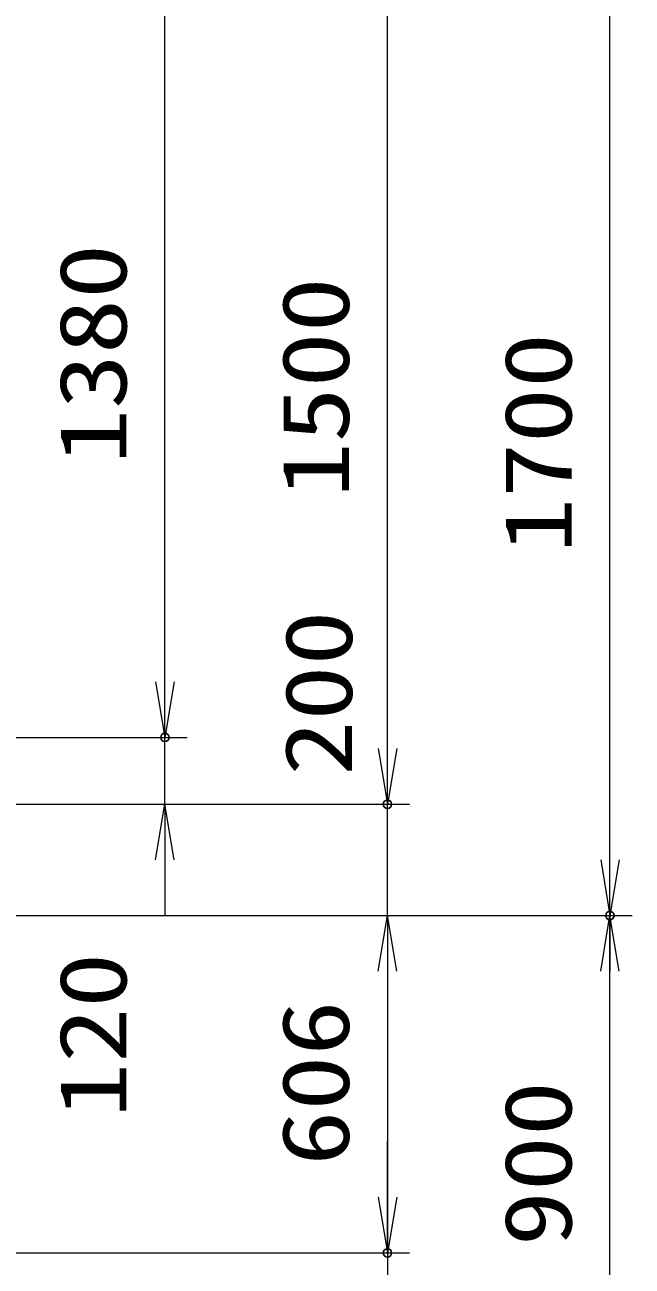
# Model space of a CAD drawing. Units: millimetres at full size. Extents: x -11880 to 11880, y -8400 to 8400.
# Drawn here: x 6069 to 7161, y -1483 to 747 of the extents above; entities that cross this region are included whole.
import ezdxf
from ezdxf.enums import TextEntityAlignment as Align

# ---------------------------------------------------------------- set-up
doc = ezdxf.new("R2010")
doc.units = ezdxf.units.MM
doc.header["$LTSCALE"] = 30
doc.header["$PDMODE"] = 32
doc.header["$PDSIZE"] = 15
doc.layers.add('0-4_寸法線', color=4, linetype='Continuous', lineweight=18)
doc.layers.add('0-5_0', color=7, linetype='Continuous', lineweight=18)
doc.layers.add('0-6_Defpoints', color=7, linetype='Continuous')
doc.styles.add('ＭＳ ゴシック', font='')
doc.styles.get('ＭＳ ゴシック').set_extended_font_data('MS Gothic')

# ---------------------------------------------------------------- blocks, each defined once
blk = doc.blocks.new('_Open')
at = {"layer": '0-5_0', "color": 4}
blk.add_line((-30, 5), (0, 0), dxfattribs=at)
blk.add_lwpolyline([(-30, -5), (0, 0), (-30, 0)], dxfattribs=at)
blk = doc.blocks.new('S284')
at = {"layer": '0-4_寸法線'}
for points in [[(11269022.5, 81153414.3), (11236051.3, 81153414.3), (11213014.8, 81102372), (11211780.7, 81099637.6)], [(11212559.1, 81102577.7), (11211780.7, 81099637.6), (11213470.6, 81102166.3)]]:
    blk.add_lwpolyline(points, dxfattribs=at)
at = {"layer": '0-4_寸法線', "color": 254, "style": 'ＭＳ ゴシック'}
for s, width, p in [('回転柱 STK400', 0.95, (11240060.3, 81161114.8)), ('φ216.3×4.5t', 1.05, (11239819.3, 81154814.8))]:
    blk.add_text(s, height=3637, dxfattribs=dict(at, width=width)).set_placement(p, align=Align.BOTTOM_LEFT)
blk = doc.blocks.new('S286')
at = {"layer": '0-4_寸法線'}
for points in [[(11279742.6, 81005573), (11236086.6, 81005573), (11216606.1, 81053918.4), (11215484.9, 81056701)], [(11217069.9, 81054105.3), (11215484.9, 81056701), (11216142.3, 81053731.6)]]:
    blk.add_lwpolyline(points, dxfattribs=at)
at = {"layer": '0-4_寸法線', "color": 254, "style": 'ＭＳ ゴシック'}
for s, width, p in [('ベースアンカー', 0.75, (11240286.6, 81013273.5)), ('SS400 L5×40×40', 1.05, (11239854.6, 81006973.5))]:
    blk.add_text(s, height=3637, dxfattribs=dict(at, width=width)).set_placement(p, align=Align.BOTTOM_LEFT)

msp = doc.modelspace()

# ---------------------------------------------------------------- linework, layer by layer
at = {"layer": '0-4_寸法線'}
for p, q in [((6321.1, -533.37), (6321.1, 846.63)), ((6721.1, -653.37), (6721.1, 846.63)), ((7121.1, -853.37), (7121.1, 846.63)), ((6321.1, -433.37), (6321.1, -333.37)), ((6721.1, -553.37), (6721.1, -453.37)), ((4433.88, -533.37), (6361.1, -533.37)), ((4433.88, -533.37), (6361.1, -533.37)), ((6321.1, -653.37), (6321.1, -533.37)), ((5063.88, -653.37), (6761.1, -653.37)), ((5163.88, -653.37), (6361.1, -653.37)), ((5163.88, -653.37), (6761.1, -653.37)), ((6721.1, -853.37), (6721.1, -653.37)), ((6321.1, -753.37), (6321.1, -853.37)), ((5063.88, -853.37), (6761.1, -853.37)), ((5163.88, -853.37), (6761.1, -853.37)), ((5163.88, -853.37), (7161.1, -853.37)), ((5163.88, -853.37), (7161.1, -853.37)), ((6721.1, -853.37), (6721.1, -1459.37)), ((7121.1, -1753.37), (7121.1, -853.37)), ((6721.1, -953.37), (6721.1, -1053.37)), ((6721.1, -1359.37), (6721.1, -1259.37)), ((4813.88, -1459.37), (6761.1, -1459.37)), ((4813.88, -1459.37), (6761.1, -1459.37)), ((6721.1, -1459.37), (6721.1, -1609.37))]:
    msp.add_line(p, q, dxfattribs=at)
at = {"layer": '0-6_Defpoints'}
for p in [(6321.1, -533.37), (6721.1, -653.37), (7121.1, -853.37), (6721.1, -1459.37)]:
    msp.add_point(p, dxfattribs=at)

# ---------------------------------------------------------------- block references
at = {"layer": '0-4_寸法線', "xscale": 0.03333333, "yscale": 0.03333333}
for name in ['S284', 'S286']:
    msp.add_blockref(name, (-369091.3, -2702779.54), dxfattribs=at)
at = {"layer": '0-4_寸法線', "xscale": 3.333333, "yscale": 3.333333}
for p, rotation in [((6321.1, -533.37), 270), ((6321.1, -533.37), 270), ((6721.1, -653.37), 270), ((6721.1, -653.37), 270), ((6321.1, -653.37), 90), ((7121.1, -853.37), 270), ((6721.1, -853.37), 90), ((6721.1, -853.37), 90), ((7121.1, -853.37), 90), ((6721.1, -1459.37), 270), ((6721.1, -1459.37), 270)]:
    msp.add_blockref('_Open', p, dxfattribs=dict(at, rotation=rotation))

# ---------------------------------------------------------------- texts
at = {"layer": '0-4_寸法線', "color": 254, "style": 'ＭＳ ゴシック', "width": 1.2}
for s, p in [('1380', (6288.42, -42.57)), ('1500', (6688.42, -102.57)), ('1700', (7088.42, -202.57)), ('200', (6693.92, -602.17)), ('120', (6288.42, -1216.93)), ('606', (6688.42, -1302.77)), ('900', (7088.42, -1447.37))]:
    msp.add_text(s, height=121.2, rotation=90, dxfattribs=at).set_placement(p, align=Align.BOTTOM_LEFT)

doc.saveas('drawing.dxf')
